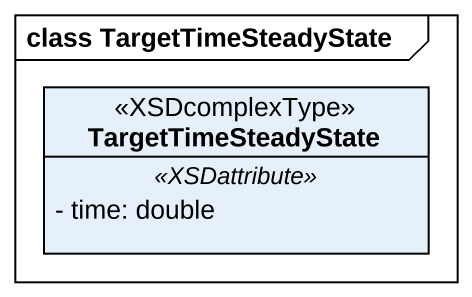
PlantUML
@startuml
mainframe class TargetTimeSteadyState
hide circle
hide empty members
skinparam classAttributeIconSize 0
class TargetTimeSteadyState <<XSDcomplexType>> {
  .. <<XSDattribute>> ..
  - time: double
}
@enduml
